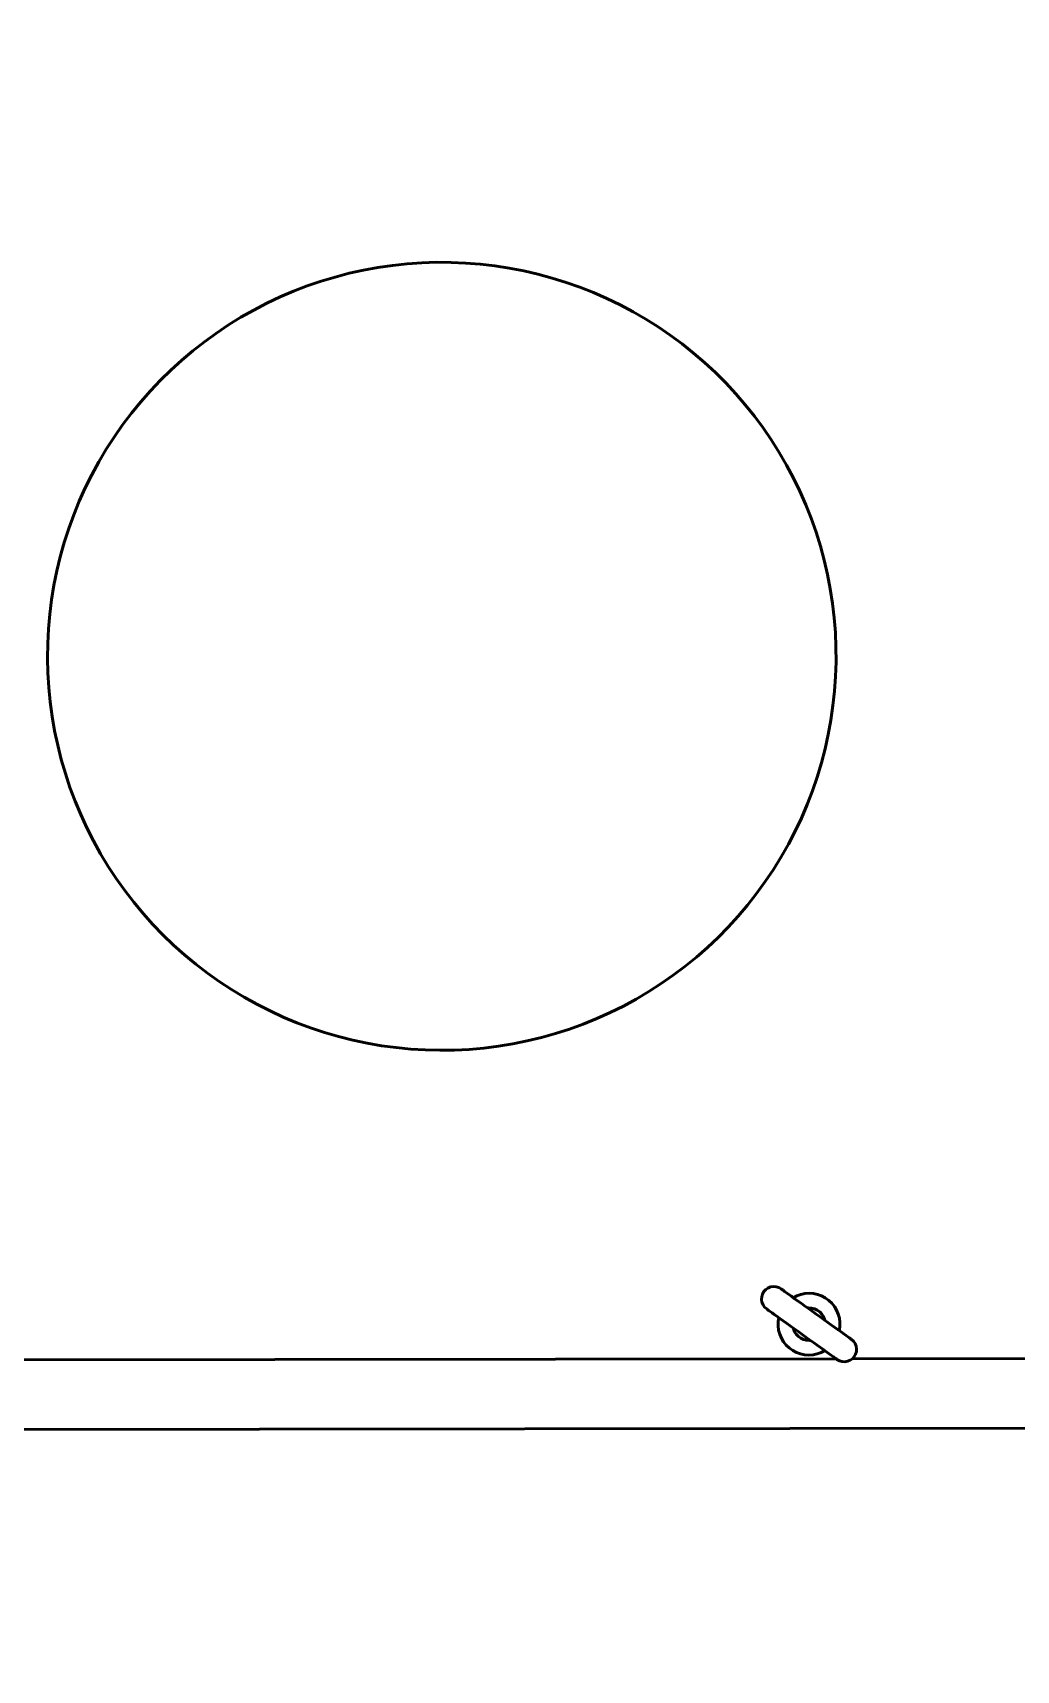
# Model space of a CAD drawing. Header units: feet. Extents: x -99009 to 3252343, y -11094690 to 9035152.
# Drawn here: x 2429117 to 2429753, y -1922307 to -1921247 of the extents above; entities that cross this region are included whole.
import ezdxf

# ---------------------------------------------------------------- set-up
doc = ezdxf.new("R2010")
doc.units = ezdxf.units.FT
doc.layers.add('1', color=1, linetype='Continuous')

# ---------------------------------------------------------------- blocks, each defined once
blk = doc.blocks.new('GG')
at = {"color": 7, "linetype": 'Continuous', "lineweight": 50}
for p, q in [((565.95, 378.933), (565.95, 267.433)), ((563.7, 346.415), (563.7, 340.2)), ((563.7, 339.684), (563.7, 277.931))]:
    blk.add_line(p, q, dxfattribs=at)
for points in [[(563.718, 339.709), (563.762, 339.787), (563.787, 339.873), (563.793, 339.963), (563.779, 340.051), (563.745, 340.134), (563.694, 340.207), (563.627, 340.267), (563.549, 340.311), (563.463, 340.337), (563.374, 340.343), (563.286, 340.328), (563.203, 340.295), (563.129, 340.243), (563.069, 340.177)], [(563.069, 340.177), (563.064, 340.17), (563.048, 340.148), (563.023, 340.113), (562.988, 340.065), (562.943, 340.003), (562.89, 339.929), (562.829, 339.844), (562.761, 339.749), (562.686, 339.645), (562.605, 339.534), (562.521, 339.416), (562.432, 339.294), (562.342, 339.168), (562.25, 339.041), (562.159, 338.914), (562.068, 338.789), (561.98, 338.666), (561.895, 338.549), (561.815, 338.437), (561.74, 338.333), (561.672, 338.238), (561.61, 338.153), (561.557, 338.079), (561.513, 338.018), (561.478, 337.969), (561.452, 337.934), (561.437, 337.913), (561.432, 337.906)], [(562.794, 339.783), (562.659, 339.804), (562.521, 339.806), (562.385, 339.789), (562.253, 339.754), (562.126, 339.701), (562.008, 339.631), (561.901, 339.546), (561.806, 339.446), (561.726, 339.335), (561.661, 339.214), (561.614, 339.085), (561.585, 338.951), (561.575, 338.814), (561.583, 338.677), (561.611, 338.542), (561.656, 338.413), (561.718, 338.291)], [(562.081, 337.438), (562.086, 337.445), (562.101, 337.466), (562.127, 337.502), (562.162, 337.55), (562.206, 337.612), (562.259, 337.685), (562.32, 337.77), (562.389, 337.865), (562.464, 337.969), (562.544, 338.081), (562.629, 338.198), (562.717, 338.321), (562.807, 338.446), (562.899, 338.573), (562.991, 338.701), (563.082, 338.826), (563.17, 338.949), (563.254, 339.066), (563.335, 339.178), (563.41, 339.282), (563.478, 339.377), (563.539, 339.461), (563.592, 339.535), (563.637, 339.597), (563.672, 339.645), (563.698, 339.681), (563.713, 339.702), (563.718, 339.709)], [(562.452, 339.32), (562.419, 339.311), (562.329, 339.274), (562.248, 339.221), (562.177, 339.154), (562.12, 339.075), (562.079, 338.987), (562.054, 338.893), (562.047, 338.796), (562.049, 338.762)], [(562.355, 337.832), (562.491, 337.811), (562.628, 337.809), (562.764, 337.825), (562.897, 337.861), (563.024, 337.914), (563.142, 337.983), (563.249, 338.069), (563.344, 338.168), (563.424, 338.279), (563.488, 338.401), (563.536, 338.53), (563.565, 338.664), (563.575, 338.801), (563.566, 338.938), (563.539, 339.073), (563.494, 339.202), (563.431, 339.324)], [(562.698, 338.295), (562.73, 338.303), (562.82, 338.34), (562.902, 338.393), (562.973, 338.461), (563.029, 338.54), (563.071, 338.628), (563.095, 338.722), (563.102, 338.819), (563.1, 338.852)], [(561.432, 337.906), (561.388, 337.828), (561.362, 337.741), (561.357, 337.652), (561.371, 337.564), (561.405, 337.481), (561.456, 337.407), (561.522, 337.347), (561.6, 337.303), (561.686, 337.278), (561.776, 337.272), (561.864, 337.286), (561.947, 337.32), (562.02, 337.371), (562.081, 337.438)]]:
    blk.add_lwpolyline(points, dxfattribs=at)
blk.add_lwpolyline([(532.008, 317.869), (532.351, 317.543), (532.707, 317.23), (533.075, 316.93), (533.453, 316.644), (533.842, 316.373), (534.24, 316.116), (534.647, 315.874), (535.064, 315.647), (535.488, 315.436), (535.92, 315.241), (536.359, 315.062), (536.805, 314.9), (537.255, 314.754), (537.712, 314.625), (538.172, 314.514), (538.637, 314.419), (539.104, 314.342), (539.575, 314.282), (540.047, 314.239), (540.52, 314.215), (540.994, 314.207), (541.468, 314.218), (541.941, 314.246), (542.413, 314.292), (542.883, 314.355), (543.35, 314.435), (543.814, 314.533), (544.273, 314.648), (544.729, 314.78), (545.178, 314.929), (545.623, 315.095), (546.06, 315.277), (546.491, 315.474), (546.914, 315.688), (547.329, 315.918), (547.735, 316.163), (548.131, 316.422), (548.518, 316.697), (548.894, 316.985), (549.259, 317.287), (549.613, 317.602), (549.955, 317.931), (550.284, 318.272), (550.6, 318.625), (550.903, 318.99), (551.193, 319.365), (551.468, 319.751), (551.729, 320.147), (551.974, 320.552), (552.205, 320.967), (552.42, 321.389), (552.619, 321.819), (552.801, 322.256), (552.968, 322.7), (553.118, 323.15), (553.251, 323.605), (553.367, 324.064), (553.466, 324.528), (553.548, 324.995), (553.612, 325.464), (553.659, 325.936), (553.688, 326.409), (553.699, 326.883), (553.693, 327.357), (553.67, 327.831), (553.629, 328.303), (553.57, 328.773), (553.493, 329.241), (553.4, 329.706), (553.289, 330.166), (553.161, 330.623), (553.017, 331.074), (552.856, 331.52), (552.678, 331.959), (552.484, 332.392), (552.274, 332.817), (552.048, 333.234), (551.807, 333.642), (551.551, 334.04), (551.28, 334.43), (550.996, 334.808), (550.697, 335.177), (550.385, 335.533), (550.059, 335.878), (549.722, 336.21), (549.372, 336.53), (549.01, 336.837), (548.637, 337.129), (548.254, 337.408), (547.86, 337.672), (547.457, 337.922), (547.045, 338.156), (546.625, 338.375), (546.196, 338.578), (545.761, 338.765), (545.319, 338.936), (544.87, 339.09), (544.416, 339.227), (543.958, 339.347), (543.495, 339.451), (543.029, 339.537), (542.561, 339.605), (542.089, 339.656), (541.616, 339.69), (541.143, 339.706), (540.669, 339.704), (540.195, 339.685), (539.722, 339.648), (539.251, 339.594), (538.783, 339.522), (538.317, 339.433), (537.856, 339.326), (537.398, 339.203), (536.945, 339.062), (536.498, 338.905), (536.057, 338.731), (535.623, 338.541), (535.196, 338.335), (534.777, 338.114), (534.367, 337.876), (533.965, 337.624), (533.574, 337.357), (533.192, 337.076), (532.821, 336.781), (532.462, 336.471), (532.114, 336.149), (531.779, 335.815), (531.456, 335.467), (531.146, 335.109), (530.85, 334.739), (530.567, 334.358), (530.299, 333.967), (530.046, 333.566), (529.808, 333.156), (529.586, 332.738), (529.379, 332.312), (529.187, 331.878), (529.013, 331.437), (528.854, 330.99), (528.713, 330.538), (528.588, 330.081), (528.481, 329.619), (528.39, 329.154), (528.317, 328.685), (528.262, 328.215), (528.224, 327.742), (528.204, 327.269), (528.201, 326.795), (528.216, 326.321), (528.248, 325.848), (528.298, 325.377), (528.366, 324.907), (528.45, 324.441), (528.553, 323.978), (528.672, 323.52), (528.808, 323.066), (528.961, 322.617), (529.131, 322.174), (529.317, 321.738), (529.519, 321.309), (529.737, 320.889), (529.97, 320.476), (530.219, 320.072), (530.482, 319.678), (530.76, 319.294), (531.052, 318.921), (531.357, 318.558), (531.676, 318.207)], close=True, dxfattribs=at)

msp = doc.modelspace()

# ---------------------------------------------------------------- linework, layer by layer
at = {"layer": '1'}
msp.add_arc((2520410.24778, -1978395.99612), 100000, 84.1346387202, 194.3871675539, dxfattribs=at)

# ---------------------------------------------------------------- block references
at = {"xscale": 20.00000668694215, "yscale": 20.00000668694215, "zscale": 20.00000668694215, "rotation": 270.0650517140734}
msp.add_blockref('GG', (2422829.92348, -1910839.18826), dxfattribs=at)

doc.saveas('drawing.dxf')
